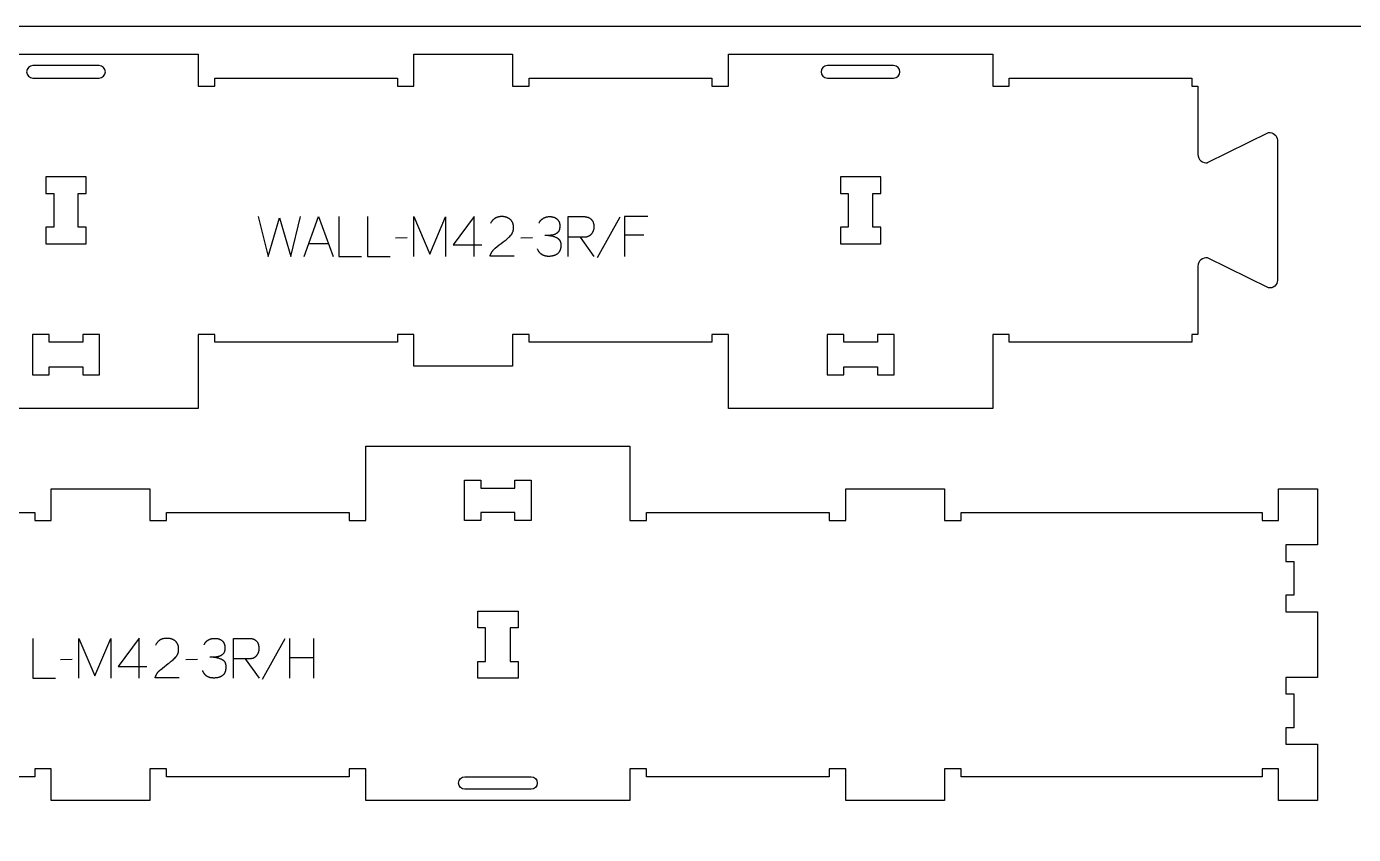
# Model space of a CAD drawing. Extents: x 0 to 4485, y 0 to 10771.
# Drawn here: x 973 to 1975, y 3639 to 4249 of the extents above; entities that cross this region are included whole.
import ezdxf

# ---------------------------------------------------------------- set-up
doc = ezdxf.new("R2010")
doc.units = 0
for name, color, linetype in [('0_SHEET_SPRUCEPLY_2440X122', 1, 'CONTINUOUS'), ('1_ANYTOOL_1MMDEEP_LABELS_S', 2, 'CONTINUOUS'), ('3_ANYTOOL_CUTTHROUGH_INSID', 4, 'CONTINUOUS'), ('4_ANYTOOL_CUTTHROUGH_OUTSI', 5, 'CONTINUOUS')]:
    doc.layers.add(name, color=color, linetype=linetype)

msp = doc.modelspace()

# ---------------------------------------------------------------- linework, layer by layer
at = {"layer": '0_SHEET_SPRUCEPLY_2440X122'}
msp.add_lwpolyline([(371.7, 4249.4), (371.7, 3029.4), (2811.7, 3029.4), (2811.7, 4249.4)], close=True, dxfattribs=at)
at = {"layer": '1_ANYTOOL_1MMDEEP_LABELS_S', "color": 2}
for points in [[(1148.3, 4105.9), (1156, 4075.9), (1164.4, 4105), (1172.9, 4075.9), (1180.4, 4105.9)], [(1183, 4075.9), (1193.9, 4105.9), (1204.9, 4075.9)], [(1209.2, 4105.9), (1209.2, 4075.9), (1226.3, 4075.9)], [(1231, 4105.9), (1231, 4075.9), (1248.1, 4075.9)], [(1265.9, 4075.9), (1265.9, 4105.9), (1277.9, 4077.5), (1289.9, 4105.8), (1289.9, 4075.9)], [(1311.5, 4075.9), (1311.5, 4106), (1295.5, 4084.6)], [(1341.7, 4076), (1323.4, 4076), (1323.5, 4076.4), (1323.6, 4076.7), (1323.7, 4076.9), (1323.8, 4077.1), (1323.9, 4077.3), (1324, 4077.5), (1324.1, 4077.8), (1324.2, 4078), (1324.3, 4078.2), (1324.4, 4078.4), (1324.5, 4078.6), (1324.6, 4078.8), (1324.7, 4079), (1324.8, 4079.2), (1325, 4079.4), (1325.1, 4079.6), (1325.2, 4079.8), (1325.3, 4079.9), (1325.5, 4080.1), (1325.6, 4080.3), (1325.8, 4080.5), (1325.9, 4080.7), (1326.1, 4080.8), (1326.2, 4081), (1326.4, 4081.2), (1326.6, 4081.3), (1326.7, 4081.5), (1326.9, 4081.7), (1327.1, 4081.8), (1327.4, 4082.1), (1328.9, 4083.4), (1330.4, 4084.5), (1331.9, 4085.7), (1333.4, 4086.8), (1334.2, 4087.4), (1334.9, 4088), (1335.6, 4088.5), (1336.3, 4089.1), (1337, 4089.7), (1337.6, 4090.3), (1338.3, 4090.9), (1338.9, 4091.6), (1339, 4091.7), (1339.1, 4091.9), (1339.3, 4092), (1339.4, 4092.2), (1339.5, 4092.4), (1339.7, 4092.5), (1339.8, 4092.7), (1339.9, 4092.9), (1340, 4093), (1340.1, 4093.2), (1340.2, 4093.4), (1340.3, 4093.6), (1340.4, 4093.8), (1340.5, 4093.9), (1340.5, 4094.1), (1340.6, 4094.3), (1340.7, 4094.5), (1340.8, 4094.7), (1340.8, 4094.9), (1340.9, 4095.1), (1340.9, 4095.3), (1341, 4095.5), (1341, 4095.7), (1341.1, 4095.9), (1341.1, 4096.1), (1341.1, 4096.4), (1341.2, 4096.6), (1341.2, 4096.8), (1341.2, 4097), (1341.2, 4097.2), (1341.2, 4097.5), (1341.2, 4097.7), (1341.2, 4097.9), (1341.2, 4098.2), (1341.2, 4098.4), (1341.2, 4098.7), (1341.2, 4098.9), (1341.1, 4099.1), (1341.1, 4099.3), (1341.1, 4099.6), (1341, 4099.8), (1341, 4100), (1340.9, 4100.2), (1340.9, 4100.4), (1340.8, 4100.6), (1340.7, 4100.8), (1340.7, 4101), (1340.6, 4101.2), (1340.5, 4101.4), (1340.4, 4101.6), (1340.3, 4101.8), (1340.2, 4102), (1340.1, 4102.1), (1340, 4102.3), (1339.9, 4102.5), (1339.8, 4102.6), (1339.7, 4102.8), (1339.5, 4103), (1339.4, 4103.1), (1339.3, 4103.3), (1339.1, 4103.4), (1339, 4103.5), (1338.8, 4103.7), (1338.7, 4103.8), (1338.5, 4103.9), (1338.4, 4104.1), (1338.2, 4104.2), (1338, 4104.3), (1337.9, 4104.4), (1337.7, 4104.5), (1337.5, 4104.6), (1337.3, 4104.7), (1337.2, 4104.8), (1337, 4104.9), (1336.8, 4105), (1336.6, 4105.1), (1336.4, 4105.2), (1336.2, 4105.2), (1336, 4105.3), (1335.8, 4105.4), (1335.6, 4105.4), (1335.4, 4105.5), (1335.2, 4105.6), (1335, 4105.6), (1334.8, 4105.7), (1334.6, 4105.7), (1334.4, 4105.7), (1334.1, 4105.8), (1333.9, 4105.8), (1333.7, 4105.8), (1333.5, 4105.9), (1333.2, 4105.9), (1333, 4105.9), (1332.8, 4105.9), (1332.3, 4105.9), (1331.9, 4105.9), (1331.6, 4105.9), (1331.2, 4105.9), (1330.9, 4105.8), (1330.5, 4105.8), (1330.2, 4105.7), (1329.9, 4105.7), (1329.5, 4105.6), (1329.2, 4105.5), (1329.1, 4105.5), (1328.9, 4105.4), (1328.8, 4105.4), (1328.6, 4105.3), (1328.5, 4105.2), (1328.3, 4105.2), (1328.2, 4105.1), (1328, 4105.1), (1327.9, 4105), (1327.8, 4104.9), (1327.6, 4104.9), (1327.5, 4104.8), (1327.4, 4104.7), (1327.2, 4104.6), (1327.1, 4104.6), (1327, 4104.5), (1326.8, 4104.4), (1326.7, 4104.3), (1326.6, 4104.2), (1326.5, 4104.1), (1326.3, 4104), (1326.2, 4103.9), (1326.1, 4103.8), (1326, 4103.7), (1325.9, 4103.6), (1325.7, 4103.5), (1325.6, 4103.4), (1325.5, 4103.3), (1325.4, 4103.2), (1325.3, 4103), (1325.2, 4102.9), (1325.1, 4102.8), (1324.9, 4102.5), (1324.7, 4102.3), (1324.5, 4102), (1324.3, 4101.7), (1324.1, 4101.4), (1324, 4101.1), (1323.8, 4100.8)], [(1360.4, 4101), (1360.5, 4101.3), (1360.7, 4101.6), (1360.9, 4101.9), (1361, 4102.1), (1361.2, 4102.4), (1361.4, 4102.7), (1361.6, 4102.9), (1361.7, 4103), (1361.8, 4103.1), (1361.9, 4103.3), (1362, 4103.4), (1362.1, 4103.5), (1362.2, 4103.6), (1362.3, 4103.7), (1362.5, 4103.8), (1362.6, 4103.9), (1362.7, 4104), (1362.8, 4104.1), (1362.9, 4104.2), (1363, 4104.3), (1363.2, 4104.3), (1363.3, 4104.4), (1363.4, 4104.5), (1363.5, 4104.6), (1363.7, 4104.7), (1363.8, 4104.8), (1363.9, 4104.8), (1364, 4104.9), (1364.2, 4105), (1364.3, 4105), (1364.5, 4105.1), (1364.6, 4105.2), (1364.7, 4105.2), (1364.9, 4105.3), (1365, 4105.3), (1365.2, 4105.4), (1365.3, 4105.4), (1365.5, 4105.5), (1365.6, 4105.5), (1365.9, 4105.6), (1366.2, 4105.7), (1366.5, 4105.7), (1366.9, 4105.8), (1367.2, 4105.8), (1367.5, 4105.9), (1367.9, 4105.9), (1368.2, 4105.9), (1368.6, 4105.9), (1368.8, 4105.9), (1369, 4105.9), (1369.2, 4105.9), (1369.4, 4105.9), (1369.6, 4105.9), (1369.8, 4105.8), (1370, 4105.8), (1370.2, 4105.8), (1370.4, 4105.8), (1370.5, 4105.7), (1370.7, 4105.7), (1370.9, 4105.6), (1371.1, 4105.6), (1371.3, 4105.5), (1371.5, 4105.5), (1371.6, 4105.4), (1371.8, 4105.4), (1372, 4105.3), (1372.1, 4105.2), (1372.3, 4105.2), (1372.5, 4105.1), (1372.6, 4105), (1372.8, 4104.9), (1372.9, 4104.8), (1373.1, 4104.8), (1373.2, 4104.7), (1373.4, 4104.6), (1373.5, 4104.5), (1373.7, 4104.4), (1373.8, 4104.3), (1373.9, 4104.1), (1374.1, 4104), (1374.2, 4103.9), (1374.3, 4103.8), (1374.4, 4103.7), (1374.6, 4103.5), (1374.7, 4103.4), (1374.8, 4103.3), (1374.9, 4103.1), (1375, 4103), (1375.1, 4102.8), (1375.2, 4102.7), (1375.3, 4102.5), (1375.3, 4102.4), (1375.4, 4102.2), (1375.5, 4102.1), (1375.6, 4101.9), (1375.6, 4101.7), (1375.7, 4101.6), (1375.8, 4101.4), (1375.8, 4101.2), (1375.9, 4101), (1375.9, 4100.9), (1376, 4100.7), (1376, 4100.5), (1376, 4100.3), (1376.1, 4100.1), (1376.1, 4099.9), (1376.1, 4099.7), (1376.1, 4099.5), (1376.1, 4099.3), (1376.1, 4099.1), (1376.1, 4098.9), (1376.1, 4098.3), (1376.1, 4098), (1376.1, 4097.7), (1376.1, 4097.4), (1376, 4097.1), (1376, 4096.9), (1376, 4096.8), (1375.9, 4096.6), (1375.9, 4096.5), (1375.9, 4096.3), (1375.9, 4096.2), (1375.8, 4096.1), (1375.8, 4096), (1375.7, 4095.8), (1375.7, 4095.7), (1375.6, 4095.6), (1375.6, 4095.5), (1375.5, 4095.3), (1375.5, 4095.2), (1375.4, 4095.1), (1375.4, 4095), (1375.3, 4094.9), (1375.3, 4094.8), (1375.2, 4094.7), (1375.1, 4094.6), (1375.1, 4094.5), (1375, 4094.4), (1374.8, 4094.2), (1374.7, 4094.1), (1374.5, 4093.9), (1374.4, 4093.7), (1374.3, 4093.7), (1374.2, 4093.6), (1374.1, 4093.5), (1374, 4093.5), (1374, 4093.4), (1373.9, 4093.3), (1373.8, 4093.2), (1373.7, 4093.2), (1373.6, 4093.1), (1373.5, 4093.1), (1373.4, 4093), (1373.3, 4092.9), (1373.2, 4092.9), (1373.1, 4092.8), (1373, 4092.8), (1372.9, 4092.7), (1372.8, 4092.7), (1372.7, 4092.6), (1372.6, 4092.6), (1372.5, 4092.5), (1372.4, 4092.5), (1372.3, 4092.4), (1372.1, 4092.4), (1371.9, 4092.3), (1371.7, 4092.2), (1371.5, 4092.2), (1371.2, 4092.1), (1371, 4092), (1370.8, 4092), (1370.6, 4091.9), (1370.3, 4091.9), (1370.1, 4091.9), (1369.9, 4091.8), (1369.6, 4091.8), (1369.4, 4091.8), (1369.1, 4091.8), (1368.9, 4091.7), (1368.7, 4091.7), (1368.4, 4091.7), (1364.7, 4091.7)], [(1382.5, 4075.9), (1382.5, 4105.9), (1393.8, 4105.9), (1394.3, 4105.9), (1394.8, 4105.9), (1395, 4105.9), (1395.3, 4105.8), (1395.5, 4105.8), (1395.7, 4105.8), (1395.9, 4105.8), (1396.1, 4105.7), (1396.3, 4105.7), (1396.5, 4105.6), (1396.8, 4105.6), (1396.9, 4105.5), (1397.1, 4105.5), (1397.3, 4105.4), (1397.5, 4105.4), (1397.7, 4105.3), (1397.9, 4105.2), (1398, 4105.1), (1398.2, 4105.1), (1398.4, 4105), (1398.5, 4104.9), (1398.7, 4104.8), (1398.9, 4104.7), (1399, 4104.6), (1399.1, 4104.5), (1399.3, 4104.4), (1399.4, 4104.3), (1399.6, 4104.2), (1399.7, 4104.1), (1399.8, 4103.9), (1399.9, 4103.8), (1400.1, 4103.7), (1400.2, 4103.6), (1400.3, 4103.4), (1400.4, 4103.3), (1400.5, 4103.1), (1400.6, 4103), (1400.7, 4102.8), (1400.8, 4102.7), (1400.9, 4102.5), (1401, 4102.4), (1401, 4102.2), (1401.1, 4102), (1401.2, 4101.9), (1401.2, 4101.7), (1401.3, 4101.5), (1401.4, 4101.3), (1401.4, 4101.1), (1401.5, 4100.9), (1401.5, 4100.7), (1401.6, 4100.5), (1401.6, 4100.3), (1401.7, 4100.1), (1401.7, 4099.9), (1401.7, 4099.7), (1401.7, 4099.5), (1401.8, 4099.2), (1401.8, 4099), (1401.8, 4098.5), (1401.8, 4098.1), (1401.8, 4097.9), (1401.8, 4097.7), (1401.8, 4097.5), (1401.8, 4097.4), (1401.8, 4097.2), (1401.7, 4097), (1401.7, 4096.9), (1401.7, 4096.7), (1401.7, 4096.5), (1401.6, 4096.3), (1401.6, 4096.2), (1401.6, 4096), (1401.5, 4095.8), (1401.5, 4095.7), (1401.4, 4095.5), (1401.4, 4095.4), (1401.3, 4095.2), (1401.2, 4095), (1401.2, 4094.9), (1401.1, 4094.7), (1401, 4094.6), (1401, 4094.4), (1400.9, 4094.2), (1400.8, 4094.1), (1400.7, 4093.9), (1400.6, 4093.8), (1400.5, 4093.6), (1400.5, 4093.5), (1400.4, 4093.3), (1400.2, 4093.2), (1400.1, 4093), (1400, 4092.9), (1399.9, 4092.7), (1399.8, 4092.6), (1399.7, 4092.5), (1399.6, 4092.3), (1399.4, 4092.2), (1399.3, 4092.1), (1399.2, 4092), (1399.1, 4091.8), (1398.9, 4091.7), (1398.8, 4091.6), (1398.7, 4091.5), (1398.5, 4091.4), (1398.4, 4091.3), (1398.2, 4091.3), (1398.1, 4091.2), (1397.9, 4091.1), (1397.8, 4091), (1397.6, 4090.9), (1397.5, 4090.9), (1397.3, 4090.8), (1397.2, 4090.8), (1397, 4090.7), (1396.8, 4090.7), (1396.7, 4090.6), (1396.5, 4090.6), (1396.3, 4090.5), (1396.2, 4090.5), (1396, 4090.5), (1395.8, 4090.5), (1395.6, 4090.5), (1395.4, 4090.4), (1393.5, 4090.4), (1391.5, 4090.4), (1382.5, 4090.4)], [(1421.4, 4105.4), (1404.3, 4074.7)], [(1442.7, 4105.9), (1425, 4105.9), (1425, 4075.9)], [(1260.8, 4089.8), (1252, 4089.7)], [(1355.4, 4089.8), (1346.6, 4089.7)], [(1367.5, 4091.7), (1367.9, 4091.7), (1368.4, 4091.6), (1368.8, 4091.6), (1369.2, 4091.5), (1369.6, 4091.4), (1370, 4091.4), (1370.5, 4091.3), (1370.9, 4091.2), (1371.3, 4091), (1371.7, 4090.9), (1372.1, 4090.8), (1372.4, 4090.6), (1372.8, 4090.5), (1373.2, 4090.3), (1373.6, 4090.1), (1374, 4089.9), (1374.1, 4089.8), (1374.3, 4089.7), (1374.4, 4089.7), (1374.5, 4089.6), (1374.6, 4089.6), (1374.6, 4089.5), (1374.7, 4089.5), (1374.8, 4089.4), (1374.9, 4089.3), (1375, 4089.3), (1375, 4089.2), (1375.1, 4089.1), (1375.2, 4089.1), (1375.2, 4089), (1375.3, 4088.9), (1375.4, 4088.9), (1375.5, 4088.8), (1375.5, 4088.7), (1375.6, 4088.7), (1375.6, 4088.6), (1375.7, 4088.5), (1375.8, 4088.4), (1375.8, 4088.3), (1375.9, 4088.3), (1375.9, 4088.2), (1376, 4088.1), (1376, 4088), (1376.1, 4087.9), (1376.1, 4087.9), (1376.2, 4087.8), (1376.2, 4087.7), (1376.3, 4087.6), (1376.3, 4087.5), (1376.3, 4087.4), (1376.4, 4087.3), (1376.4, 4087.2), (1376.5, 4087), (1376.6, 4086.8), (1376.6, 4086.6), (1376.7, 4086.4), (1376.7, 4086.2), (1376.8, 4086), (1376.8, 4085.8), (1376.8, 4085.5), (1376.9, 4085.3), (1376.9, 4085.1), (1376.9, 4084.8), (1376.9, 4084.6), (1376.9, 4084.4), (1376.9, 4084.1), (1376.9, 4083.8), (1376.9, 4083.5), (1376.9, 4083.3), (1376.9, 4083), (1376.8, 4082.8), (1376.8, 4082.5), (1376.8, 4082.3), (1376.7, 4082), (1376.7, 4081.8), (1376.6, 4081.6), (1376.6, 4081.3), (1376.5, 4081.1), (1376.4, 4080.9), (1376.4, 4080.7), (1376.3, 4080.5), (1376.2, 4080.3), (1376.1, 4080.1), (1376, 4079.9), (1375.9, 4079.7), (1375.8, 4079.5), (1375.7, 4079.4), (1375.6, 4079.2), (1375.5, 4079), (1375.4, 4078.9), (1375.3, 4078.7), (1375.1, 4078.6), (1375.1, 4078.5), (1375, 4078.4), (1374.9, 4078.3), (1374.9, 4078.3), (1374.8, 4078.2), (1374.7, 4078.1), (1374.7, 4078.1), (1374.6, 4078), (1374.4, 4077.9), (1374.3, 4077.8), (1374.1, 4077.6), (1373.9, 4077.5), (1373.8, 4077.4), (1373.6, 4077.3), (1373.4, 4077.2), (1373.3, 4077.1), (1373.1, 4077), (1372.9, 4076.9), (1372.7, 4076.8), (1372.5, 4076.8), (1372.3, 4076.7), (1372.1, 4076.6), (1371.9, 4076.5), (1371.7, 4076.5), (1371.5, 4076.4), (1371.3, 4076.3), (1371.1, 4076.3), (1370.8, 4076.2), (1370.6, 4076.2), (1370.4, 4076.1), (1370.2, 4076.1), (1369.9, 4076.1), (1369.7, 4076), (1369.2, 4076), (1368.7, 4075.9), (1368.2, 4075.9), (1367.7, 4075.9), (1367.3, 4075.9), (1366.9, 4075.9), (1366.5, 4076), (1366.2, 4076), (1365.8, 4076), (1365.7, 4076.1), (1365.5, 4076.1), (1365.3, 4076.1), (1365.1, 4076.2), (1365, 4076.2), (1364.8, 4076.3), (1364.7, 4076.3), (1364.5, 4076.4), (1364.3, 4076.4), (1364.2, 4076.5), (1364, 4076.5), (1363.9, 4076.6), (1363.7, 4076.6), (1363.6, 4076.7), (1363.4, 4076.8), (1363.3, 4076.8), (1363.1, 4076.9), (1363, 4077), (1362.9, 4077.1), (1362.7, 4077.2), (1362.6, 4077.2), (1362.5, 4077.3), (1362.3, 4077.4), (1362.2, 4077.5), (1362.1, 4077.6), (1362, 4077.7), (1361.8, 4077.8), (1361.7, 4077.9), (1361.6, 4078), (1361.5, 4078.1), (1361.4, 4078.2), (1361.3, 4078.4), (1361.1, 4078.5), (1361, 4078.6), (1360.9, 4078.7), (1360.8, 4078.9), (1360.7, 4079), (1360.6, 4079.1), (1360.5, 4079.2), (1360.4, 4079.4), (1360.3, 4079.5), (1360.2, 4079.7), (1360.1, 4079.8), (1360, 4080), (1359.9, 4080.3), (1359.7, 4080.6), (1359.5, 4080.9), (1359.4, 4081.3), (1359.3, 4081.6)], [(1391.5, 4090.4), (1401.9, 4075.9)], [(1439.5, 4091.9), (1425, 4091.9)], [(1186.5, 4085.5), (1201.4, 4085.5)], [(1295.5, 4084.6), (1317.3, 4084.6)], [(1058.6, 3757.5), (1058.6, 3787.6), (1042.6, 3766.2)], [(978.1, 3787.5), (978.1, 3757.5), (995.2, 3757.5)], [(1013, 3757.5), (1013, 3787.5), (1025, 3759.2), (1037, 3787.4), (1037, 3757.5)], [(1088.8, 3757.6), (1070.5, 3757.6), (1070.6, 3758.1), (1070.7, 3758.3), (1070.8, 3758.5), (1070.9, 3758.7), (1071, 3759), (1071, 3759.2), (1071.1, 3759.4), (1071.2, 3759.6), (1071.3, 3759.8), (1071.5, 3760), (1071.6, 3760.2), (1071.7, 3760.4), (1071.8, 3760.6), (1071.9, 3760.8), (1072, 3761), (1072.2, 3761.2), (1072.3, 3761.4), (1072.4, 3761.6), (1072.6, 3761.7), (1072.7, 3761.9), (1072.9, 3762.1), (1073, 3762.3), (1073.2, 3762.5), (1073.3, 3762.6), (1073.5, 3762.8), (1073.6, 3763), (1073.8, 3763.1), (1074, 3763.3), (1074.2, 3763.5), (1074.5, 3763.8), (1076, 3765), (1077.5, 3766.2), (1079, 3767.3), (1080.5, 3768.5), (1081.3, 3769), (1082, 3769.6), (1082.7, 3770.2), (1083.4, 3770.8), (1084.1, 3771.3), (1084.7, 3771.9), (1085.3, 3772.6), (1085.9, 3773.2), (1086.1, 3773.3), (1086.2, 3773.5), (1086.4, 3773.6), (1086.5, 3773.8), (1086.6, 3774), (1086.7, 3774.1), (1086.9, 3774.3), (1087, 3774.5), (1087.1, 3774.7), (1087.2, 3774.8), (1087.3, 3775), (1087.4, 3775.2), (1087.5, 3775.4), (1087.6, 3775.6), (1087.6, 3775.8), (1087.7, 3775.9), (1087.8, 3776.1), (1087.9, 3776.3), (1087.9, 3776.5), (1088, 3776.7), (1088, 3776.9), (1088.1, 3777.1), (1088.1, 3777.3), (1088.2, 3777.6), (1088.2, 3777.8), (1088.2, 3778), (1088.2, 3778.2), (1088.3, 3778.4), (1088.3, 3778.6), (1088.3, 3778.8), (1088.3, 3779.1), (1088.3, 3779.3), (1088.3, 3779.6), (1088.3, 3779.8), (1088.3, 3780), (1088.3, 3780.3), (1088.2, 3780.5), (1088.2, 3780.7), (1088.2, 3781), (1088.1, 3781.2), (1088.1, 3781.4), (1088.1, 3781.6), (1088, 3781.8), (1087.9, 3782.1), (1087.9, 3782.3), (1087.8, 3782.5), (1087.7, 3782.7), (1087.7, 3782.8), (1087.6, 3783), (1087.5, 3783.2), (1087.4, 3783.4), (1087.3, 3783.6), (1087.2, 3783.8), (1087.1, 3783.9), (1087, 3784.1), (1086.9, 3784.3), (1086.8, 3784.4), (1086.6, 3784.6), (1086.5, 3784.7), (1086.4, 3784.9), (1086.2, 3785), (1086.1, 3785.2), (1085.9, 3785.3), (1085.8, 3785.4), (1085.6, 3785.6), (1085.5, 3785.7), (1085.3, 3785.8), (1085.1, 3785.9), (1085, 3786), (1084.8, 3786.1), (1084.6, 3786.2), (1084.4, 3786.3), (1084.2, 3786.4), (1084.1, 3786.5), (1083.9, 3786.6), (1083.7, 3786.7), (1083.5, 3786.8), (1083.3, 3786.9), (1083.1, 3786.9), (1082.9, 3787), (1082.7, 3787.1), (1082.5, 3787.1), (1082.3, 3787.2), (1082.1, 3787.2), (1081.9, 3787.3), (1081.7, 3787.3), (1081.5, 3787.4), (1081.2, 3787.4), (1081, 3787.4), (1080.8, 3787.5), (1080.6, 3787.5), (1080.3, 3787.5), (1080.1, 3787.5), (1079.9, 3787.5), (1079.4, 3787.5), (1079, 3787.5), (1078.7, 3787.5), (1078.3, 3787.5), (1078, 3787.4), (1077.6, 3787.4), (1077.3, 3787.3), (1077, 3787.3), (1076.6, 3787.2), (1076.3, 3787.1), (1076.2, 3787.1), (1076, 3787), (1075.9, 3787), (1075.7, 3786.9), (1075.6, 3786.9), (1075.4, 3786.8), (1075.3, 3786.8), (1075.1, 3786.7), (1075, 3786.6), (1074.9, 3786.6), (1074.7, 3786.5), (1074.6, 3786.4), (1074.4, 3786.3), (1074.3, 3786.3), (1074.2, 3786.2), (1074, 3786.1), (1073.9, 3786), (1073.8, 3785.9), (1073.7, 3785.8), (1073.5, 3785.7), (1073.4, 3785.6), (1073.3, 3785.5), (1073.2, 3785.4), (1073.1, 3785.3), (1072.9, 3785.2), (1072.8, 3785.1), (1072.7, 3785), (1072.6, 3784.9), (1072.5, 3784.8), (1072.4, 3784.7), (1072.3, 3784.5), (1072.2, 3784.4), (1072, 3784.2), (1071.8, 3783.9), (1071.6, 3783.6), (1071.4, 3783.3), (1071.2, 3783), (1071.1, 3782.7), (1070.9, 3782.4)], [(1107.5, 3782.6), (1107.6, 3782.9), (1107.8, 3783.2), (1108, 3783.5), (1108.1, 3783.8), (1108.3, 3784), (1108.5, 3784.3), (1108.7, 3784.5), (1108.8, 3784.6), (1108.9, 3784.8), (1109, 3784.9), (1109.1, 3785), (1109.2, 3785.1), (1109.3, 3785.2), (1109.4, 3785.3), (1109.5, 3785.4), (1109.7, 3785.5), (1109.8, 3785.6), (1109.9, 3785.7), (1110, 3785.8), (1110.1, 3785.9), (1110.2, 3786), (1110.4, 3786.1), (1110.5, 3786.1), (1110.6, 3786.2), (1110.7, 3786.3), (1110.9, 3786.4), (1111, 3786.4), (1111.1, 3786.5), (1111.3, 3786.6), (1111.4, 3786.7), (1111.5, 3786.7), (1111.7, 3786.8), (1111.8, 3786.8), (1112, 3786.9), (1112.1, 3786.9), (1112.2, 3787), (1112.4, 3787), (1112.5, 3787.1), (1112.7, 3787.1), (1113, 3787.2), (1113.3, 3787.3), (1113.6, 3787.4), (1113.9, 3787.4), (1114.3, 3787.5), (1114.6, 3787.5), (1114.9, 3787.5), (1115.3, 3787.5), (1115.6, 3787.5), (1115.9, 3787.5), (1116.1, 3787.5), (1116.3, 3787.5), (1116.5, 3787.5), (1116.7, 3787.5), (1116.9, 3787.5), (1117.1, 3787.4), (1117.3, 3787.4), (1117.4, 3787.4), (1117.6, 3787.3), (1117.8, 3787.3), (1118, 3787.3), (1118.2, 3787.2), (1118.4, 3787.2), (1118.5, 3787.1), (1118.7, 3787.1), (1118.9, 3787), (1119.1, 3786.9), (1119.2, 3786.9), (1119.4, 3786.8), (1119.5, 3786.7), (1119.7, 3786.6), (1119.9, 3786.6), (1120, 3786.5), (1120.2, 3786.4), (1120.3, 3786.3), (1120.5, 3786.2), (1120.6, 3786.1), (1120.7, 3786), (1120.9, 3785.9), (1121, 3785.8), (1121.2, 3785.6), (1121.3, 3785.5), (1121.4, 3785.4), (1121.5, 3785.3), (1121.6, 3785.1), (1121.8, 3785), (1121.9, 3784.9), (1122, 3784.7), (1122.1, 3784.6), (1122.2, 3784.5), (1122.3, 3784.3), (1122.4, 3784.2), (1122.4, 3784), (1122.5, 3783.8), (1122.6, 3783.7), (1122.7, 3783.5), (1122.7, 3783.4), (1122.8, 3783.2), (1122.9, 3783), (1122.9, 3782.8), (1123, 3782.7), (1123, 3782.5), (1123, 3782.3), (1123.1, 3782.1), (1123.1, 3781.9), (1123.1, 3781.7), (1123.2, 3781.5), (1123.2, 3781.3), (1123.2, 3781.1), (1123.2, 3780.9), (1123.2, 3780.7), (1123.2, 3780.5), (1123.2, 3779.9), (1123.2, 3779.6), (1123.2, 3779.3), (1123.2, 3779), (1123.1, 3778.7), (1123.1, 3778.5), (1123.1, 3778.4), (1123, 3778.2), (1123, 3778.1), (1123, 3778), (1122.9, 3777.8), (1122.9, 3777.7), (1122.9, 3777.6), (1122.8, 3777.4), (1122.8, 3777.3), (1122.7, 3777.2), (1122.7, 3777.1), (1122.6, 3777), (1122.6, 3776.9), (1122.5, 3776.7), (1122.5, 3776.6), (1122.4, 3776.5), (1122.3, 3776.4), (1122.3, 3776.3), (1122.2, 3776.2), (1122.1, 3776.1), (1122.1, 3776), (1121.9, 3775.9), (1121.8, 3775.7), (1121.6, 3775.5), (1121.5, 3775.4), (1121.4, 3775.3), (1121.3, 3775.2), (1121.2, 3775.1), (1121.1, 3775.1), (1121, 3775), (1121, 3774.9), (1120.9, 3774.9), (1120.8, 3774.8), (1120.7, 3774.7), (1120.6, 3774.7), (1120.5, 3774.6), (1120.4, 3774.6), (1120.3, 3774.5), (1120.2, 3774.4), (1120.1, 3774.4), (1120, 3774.3), (1119.9, 3774.3), (1119.8, 3774.2), (1119.7, 3774.2), (1119.6, 3774.1), (1119.5, 3774.1), (1119.4, 3774.1), (1119.2, 3774), (1119, 3773.9), (1118.8, 3773.8), (1118.5, 3773.8), (1118.3, 3773.7), (1118.1, 3773.7), (1117.9, 3773.6), (1117.6, 3773.6), (1117.4, 3773.5), (1117.2, 3773.5), (1116.9, 3773.5), (1116.7, 3773.4), (1116.5, 3773.4), (1116.2, 3773.4), (1116, 3773.4), (1115.7, 3773.4), (1115.5, 3773.3), (1111.8, 3773.3)], [(1129.6, 3757.5), (1129.6, 3787.5), (1140.9, 3787.5), (1141.4, 3787.5), (1141.9, 3787.5), (1142.1, 3787.5), (1142.4, 3787.5), (1142.6, 3787.4), (1142.8, 3787.4), (1143, 3787.4), (1143.2, 3787.3), (1143.4, 3787.3), (1143.6, 3787.3), (1143.8, 3787.2), (1144, 3787.2), (1144.2, 3787.1), (1144.4, 3787), (1144.6, 3787), (1144.8, 3786.9), (1145, 3786.8), (1145.1, 3786.8), (1145.3, 3786.7), (1145.5, 3786.6), (1145.6, 3786.5), (1145.8, 3786.4), (1145.9, 3786.3), (1146.1, 3786.2), (1146.2, 3786.1), (1146.4, 3786), (1146.5, 3785.9), (1146.7, 3785.8), (1146.8, 3785.7), (1146.9, 3785.6), (1147, 3785.4), (1147.1, 3785.3), (1147.3, 3785.2), (1147.4, 3785), (1147.5, 3784.9), (1147.6, 3784.8), (1147.7, 3784.6), (1147.8, 3784.5), (1147.9, 3784.3), (1148, 3784.2), (1148, 3784), (1148.1, 3783.8), (1148.2, 3783.7), (1148.3, 3783.5), (1148.3, 3783.3), (1148.4, 3783.1), (1148.5, 3782.9), (1148.5, 3782.7), (1148.6, 3782.5), (1148.6, 3782.4), (1148.7, 3782.2), (1148.7, 3781.9), (1148.7, 3781.7), (1148.8, 3781.5), (1148.8, 3781.3), (1148.8, 3781.1), (1148.9, 3780.9), (1148.9, 3780.6), (1148.9, 3780.2), (1148.9, 3779.7), (1148.9, 3779.5), (1148.9, 3779.3), (1148.9, 3779.2), (1148.9, 3779), (1148.9, 3778.8), (1148.8, 3778.6), (1148.8, 3778.5), (1148.8, 3778.3), (1148.8, 3778.1), (1148.7, 3778), (1148.7, 3777.8), (1148.7, 3777.6), (1148.6, 3777.5), (1148.6, 3777.3), (1148.5, 3777.1), (1148.5, 3777), (1148.4, 3776.8), (1148.3, 3776.7), (1148.3, 3776.5), (1148.2, 3776.3), (1148.1, 3776.2), (1148.1, 3776), (1148, 3775.9), (1147.9, 3775.7), (1147.8, 3775.6), (1147.7, 3775.4), (1147.6, 3775.2), (1147.5, 3775.1), (1147.4, 3774.9), (1147.3, 3774.8), (1147.2, 3774.6), (1147.1, 3774.5), (1147, 3774.4), (1146.9, 3774.2), (1146.8, 3774.1), (1146.7, 3773.9), (1146.5, 3773.8), (1146.4, 3773.7), (1146.3, 3773.6), (1146.2, 3773.5), (1146, 3773.4), (1145.9, 3773.2), (1145.8, 3773.1), (1145.6, 3773.1), (1145.5, 3773), (1145.3, 3772.9), (1145.2, 3772.8), (1145, 3772.7), (1144.9, 3772.6), (1144.7, 3772.6), (1144.6, 3772.5), (1144.4, 3772.4), (1144.3, 3772.4), (1144.1, 3772.3), (1143.9, 3772.3), (1143.8, 3772.2), (1143.6, 3772.2), (1143.4, 3772.2), (1143.3, 3772.1), (1143.1, 3772.1), (1142.9, 3772.1), (1142.7, 3772.1), (1142.5, 3772.1), (1140.6, 3772), (1138.6, 3772), (1129.6, 3772)], [(1168.5, 3787.1), (1151.3, 3756.3)], [(1172, 3787.5), (1172, 3757.5)], [(1190.3, 3757.5), (1190.3, 3787.5)], [(1007.9, 3771.4), (999.1, 3771.3)], [(1102.5, 3771.4), (1093.7, 3771.3)], [(1114.6, 3773.3), (1115, 3773.3), (1115.4, 3773.2), (1115.9, 3773.2), (1116.3, 3773.1), (1116.7, 3773.1), (1117.1, 3773), (1117.5, 3772.9), (1117.9, 3772.8), (1118.4, 3772.7), (1118.7, 3772.5), (1119.1, 3772.4), (1119.5, 3772.3), (1119.9, 3772.1), (1120.3, 3771.9), (1120.7, 3771.8), (1121, 3771.6), (1121.2, 3771.5), (1121.4, 3771.4), (1121.5, 3771.3), (1121.6, 3771.2), (1121.7, 3771.2), (1121.7, 3771.1), (1121.8, 3771.1), (1121.9, 3771), (1122, 3771), (1122, 3770.9), (1122.1, 3770.8), (1122.2, 3770.8), (1122.3, 3770.7), (1122.3, 3770.6), (1122.4, 3770.6), (1122.5, 3770.5), (1122.5, 3770.4), (1122.6, 3770.3), (1122.7, 3770.3), (1122.7, 3770.2), (1122.8, 3770.1), (1122.8, 3770), (1122.9, 3770), (1123, 3769.9), (1123, 3769.8), (1123.1, 3769.7), (1123.1, 3769.6), (1123.2, 3769.6), (1123.2, 3769.5), (1123.3, 3769.4), (1123.3, 3769.3), (1123.4, 3769.2), (1123.4, 3769.1), (1123.4, 3769), (1123.5, 3768.9), (1123.5, 3768.8), (1123.6, 3768.6), (1123.7, 3768.5), (1123.7, 3768.2), (1123.8, 3768), (1123.8, 3767.8), (1123.9, 3767.6), (1123.9, 3767.4), (1123.9, 3767.2), (1124, 3766.9), (1124, 3766.7), (1124, 3766.5), (1124, 3766.2), (1124, 3766), (1124, 3765.7), (1124, 3765.4), (1124, 3765.2), (1124, 3764.9), (1123.9, 3764.6), (1123.9, 3764.4), (1123.9, 3764.1), (1123.8, 3763.9), (1123.8, 3763.6), (1123.8, 3763.4), (1123.7, 3763.2), (1123.7, 3763), (1123.6, 3762.7), (1123.5, 3762.5), (1123.5, 3762.3), (1123.4, 3762.1), (1123.3, 3761.9), (1123.2, 3761.7), (1123.1, 3761.5), (1123, 3761.3), (1122.9, 3761.2), (1122.8, 3761), (1122.7, 3760.8), (1122.6, 3760.6), (1122.5, 3760.5), (1122.4, 3760.3), (1122.2, 3760.2), (1122.2, 3760.1), (1122.1, 3760), (1122, 3760), (1122, 3759.9), (1121.9, 3759.8), (1121.8, 3759.8), (1121.7, 3759.7), (1121.7, 3759.6), (1121.5, 3759.5), (1121.4, 3759.4), (1121.2, 3759.3), (1121, 3759.1), (1120.9, 3759), (1120.7, 3758.9), (1120.5, 3758.8), (1120.3, 3758.7), (1120.2, 3758.6), (1120, 3758.5), (1119.8, 3758.5), (1119.6, 3758.4), (1119.4, 3758.3), (1119.2, 3758.2), (1119, 3758.2), (1118.8, 3758.1), (1118.6, 3758), (1118.4, 3758), (1118.1, 3757.9), (1117.9, 3757.9), (1117.7, 3757.8), (1117.5, 3757.8), (1117.2, 3757.7), (1117, 3757.7), (1116.8, 3757.7), (1116.3, 3757.6), (1115.8, 3757.6), (1115.3, 3757.5), (1114.7, 3757.5), (1114.4, 3757.5), (1114, 3757.6), (1113.6, 3757.6), (1113.3, 3757.6), (1112.9, 3757.7), (1112.7, 3757.7), (1112.6, 3757.7), (1112.4, 3757.8), (1112.2, 3757.8), (1112.1, 3757.8), (1111.9, 3757.9), (1111.7, 3757.9), (1111.6, 3758), (1111.4, 3758), (1111.3, 3758.1), (1111.1, 3758.1), (1111, 3758.2), (1110.8, 3758.3), (1110.7, 3758.3), (1110.5, 3758.4), (1110.4, 3758.5), (1110.2, 3758.5), (1110.1, 3758.6), (1110, 3758.7), (1109.8, 3758.8), (1109.7, 3758.9), (1109.6, 3759), (1109.4, 3759), (1109.3, 3759.1), (1109.2, 3759.2), (1109, 3759.3), (1108.9, 3759.4), (1108.8, 3759.5), (1108.7, 3759.6), (1108.6, 3759.8), (1108.5, 3759.9), (1108.3, 3760), (1108.2, 3760.1), (1108.1, 3760.2), (1108, 3760.3), (1107.9, 3760.5), (1107.8, 3760.6), (1107.7, 3760.7), (1107.6, 3760.9), (1107.5, 3761), (1107.4, 3761.1), (1107.3, 3761.3), (1107.2, 3761.4), (1107.1, 3761.6), (1107, 3761.9), (1106.8, 3762.2), (1106.6, 3762.5), (1106.5, 3762.9), (1106.3, 3763.2)], [(1138.6, 3772), (1149, 3757.5)], [(1190.3, 3772.8), (1172, 3772.8)], [(1042.6, 3766.2), (1064.3, 3766.2)]]:
    msp.add_lwpolyline(points, dxfattribs=at)
at = {"layer": '3_ANYTOOL_CUTTHROUGH_INSID', "color": 4}
for points in [[(1028.2, 4220), (978.2, 4220, 1), (978.2, 4210.5), (1028.2, 4210.5, 1)], [(1628.2, 4220), (1578.2, 4220, 1), (1578.2, 4210.5), (1628.2, 4210.5, 1)], [(1354.4, 3673.5), (1304.4, 3673.5, -1), (1304.4, 3683), (1354.4, 3683, -1)]]:
    msp.add_lwpolyline(points, format="xyb", close=True, dxfattribs=at)
for points in [[(1012.5, 4097.9), (1012.5, 4123.4), (1018.5, 4123.4), (1018.5, 4135.9), (988, 4135.9), (988, 4123.4), (994, 4123.4), (994, 4097.9), (988, 4097.9), (988, 4085.4), (1018.5, 4085.4), (1018.5, 4097.9)], [(1612.5, 4097.9), (1612.5, 4123.4), (1618.5, 4123.4), (1618.5, 4135.9), (1588, 4135.9), (1588, 4123.4), (1594, 4123.4), (1594, 4097.9), (1588, 4097.9), (1588, 4085.4), (1618.5, 4085.4), (1618.5, 4097.9)], [(990.5, 3992.5), (1016, 3992.5), (1016, 3986.5), (1028.5, 3986.5), (1028.5, 4017), (1016, 4017), (1016, 4011), (990.5, 4011), (990.5, 4017), (978, 4017), (978, 3986.5), (990.5, 3986.5)], [(1590.5, 3992.5), (1616, 3992.5), (1616, 3986.5), (1628.5, 3986.5), (1628.5, 4017), (1616, 4017), (1616, 4011), (1590.5, 4011), (1590.5, 4017), (1578, 4017), (1578, 3986.5), (1590.5, 3986.5)], [(1316.6, 3901), (1342.1, 3901), (1342.1, 3907), (1354.6, 3907), (1354.6, 3876.5), (1342.1, 3876.5), (1342.1, 3882.5), (1316.6, 3882.5), (1316.6, 3876.5), (1304.1, 3876.5), (1304.1, 3907), (1316.6, 3907)], [(1338.6, 3795.5), (1338.6, 3770), (1344.6, 3770), (1344.6, 3757.5), (1314.1, 3757.5), (1314.1, 3770), (1320.1, 3770), (1320.1, 3795.5), (1314.1, 3795.5), (1314.1, 3808), (1344.6, 3808), (1344.6, 3795.5)]]:
    msp.add_lwpolyline(points, close=True, dxfattribs=at)
at = {"layer": '4_ANYTOOL_CUTTHROUGH_OUTSI', "color": 5}
msp.add_lwpolyline([(903.5, 4228.5), (1103, 4228.5), (1103, 4204.7), (1103, 4204.5), (1115.5, 4204.5), (1115.5, 4210.5), (1253.5, 4210.5), (1253.5, 4204.5), (1266, 4204.5), (1266, 4228.5), (1340.5, 4228.5), (1340.5, 4204.5), (1353, 4204.5), (1353, 4210.5), (1491, 4210.5), (1491, 4204.5), (1503.5, 4204.5), (1503.5, 4228.5), (1703, 4228.5), (1703, 4204.7), (1703, 4204.5), (1715.5, 4204.5), (1715.5, 4210.5), (1853.5, 4210.5), (1853.5, 4204.5), (1858, 4204.5), (1858, 4152.8), (1858, 4152.8, 0.463455), (1865.3, 4146.6), (1865.3, 4146.6), (1865.3, 4146.7), (1911.3, 4169.3), (1911.3, 4169.3, -0.218803), (1915.9, 4168, -0.220464), (1918, 4163.6), (1918, 4057.8, -0.461531), (1911.3, 4052.1), (1865.3, 4074.8), (1865.3, 4074.8), (1865.3, 4074.8), (1865.3, 4074.8, 0.463455), (1858, 4068.6), (1858, 4017), (1853.5, 4017), (1853.5, 4011), (1715.5, 4011), (1715.5, 4017), (1703, 4017), (1703, 3961), (1503.5, 3961), (1503.5, 4017), (1491, 4017), (1491, 4011), (1353, 4011), (1353, 4017), (1340.5, 4017), (1340.5, 3993), (1266, 3993), (1266, 4017), (1253.5, 4017), (1253.5, 4011), (1115.5, 4011), (1115.5, 4017), (1103, 4017), (1103, 3961), (903.5, 3961)], format="xyb", dxfattribs=at)
msp.add_lwpolyline([(841.6, 3882.5), (979.6, 3882.5), (979.6, 3876.5), (992.1, 3876.5), (992.1, 3900.5), (1066.6, 3900.5), (1066.6, 3876.5), (1079.1, 3876.5), (1079.1, 3882.5), (1217.1, 3882.5), (1217.1, 3876.5), (1229.6, 3876.5), (1229.6, 3876.7), (1229.6, 3932.5), (1429.1, 3932.5), (1429.1, 3876.7), (1429.1, 3876.5), (1441.6, 3876.5), (1441.6, 3882.5), (1579.6, 3882.5), (1579.6, 3876.5), (1592.1, 3876.5), (1592.1, 3900.5), (1666.6, 3900.5), (1666.6, 3876.5), (1679.1, 3876.5), (1679.1, 3882.5), (1789.7, 3882.5), (1906.4, 3882.5), (1906.4, 3876.5), (1918.9, 3876.5), (1918.9, 3900.5), (1948.4, 3900.5), (1948.4, 3882.7), (1948.4, 3858), (1924.4, 3858), (1924.4, 3845.5), (1930.4, 3845.5), (1930.4, 3820), (1924.4, 3820), (1924.4, 3807.5), (1948.4, 3807.5), (1948.4, 3758), (1924.4, 3758), (1924.4, 3745.5), (1930.4, 3745.5), (1930.4, 3720), (1924.4, 3720), (1924.4, 3707.5), (1948.4, 3707.5), (1948.4, 3682.7), (1948.4, 3665), (1918.9, 3665), (1918.9, 3689), (1906.4, 3689), (1906.4, 3683), (1789.7, 3683), (1679.1, 3683), (1679.1, 3689), (1666.6, 3689), (1666.6, 3665), (1592.1, 3665), (1592.1, 3689), (1579.6, 3689), (1579.6, 3683), (1441.6, 3683), (1441.6, 3689), (1429.1, 3689), (1429.1, 3665), (1229.6, 3665), (1229.6, 3689), (1217.1, 3689), (1217.1, 3683), (1079.1, 3683), (1079.1, 3689), (1066.6, 3689), (1066.6, 3665), (992.1, 3665), (992.1, 3689), (979.6, 3689), (979.6, 3683), (841.6, 3683)], dxfattribs=at)

doc.saveas('drawing.dxf')
